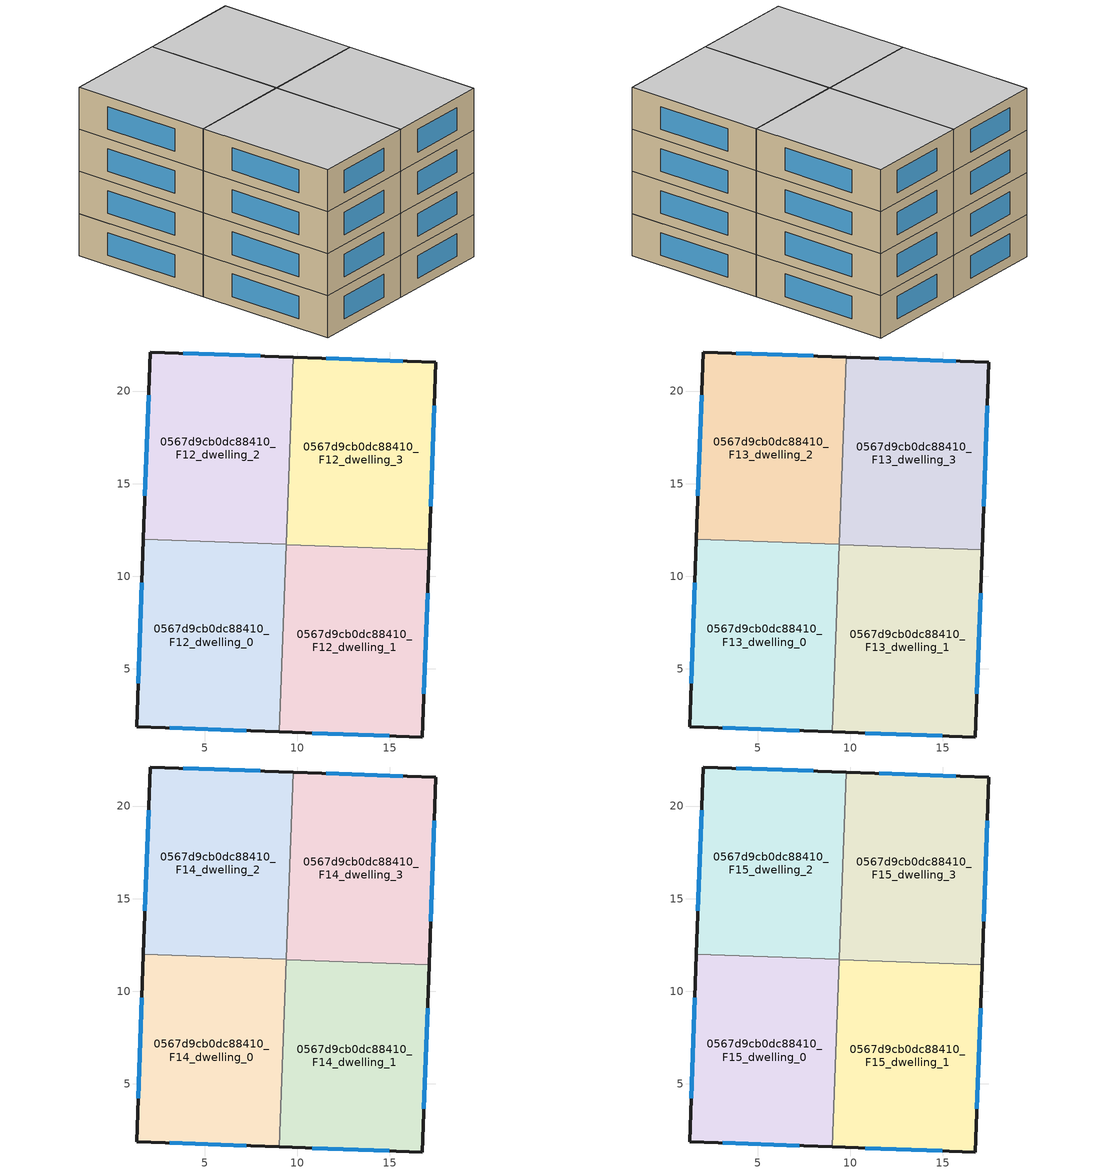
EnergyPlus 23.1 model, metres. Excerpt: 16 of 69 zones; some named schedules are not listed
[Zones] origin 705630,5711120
0567d9cb0dc88410_F12_dwelling_0
 floor to 0567d9cb0dc88410_F11_dwelling_0 (EU_floor_Construction): 9.41,11.72 9.04,1.61 1.33,1.89 1.7,12 z36
 wall outside (EU_wall_Construction): 1.7,12 1.33,1.89 9.04,1.61 z36:39
 wall to 0567d9cb0dc88410_F12_dwelling_1 (EU_wall_Construction): 9.04,1.61 9.41,11.72 z36:39
 wall to 0567d9cb0dc88410_F12_dwelling_2 (EU_wall_Construction): 9.41,11.72 1.7,12 z36:39
 window (EU_Window_Construction): 3.12,1.82 7.26,1.67 / 1.61,9.66 1.42,4.23 z36.69:38.31
0567d9cb0dc88410_F12_dwelling_1
 floor to 0567d9cb0dc88410_F11_dwelling_1 (EU_floor_Construction): 17.12,11.44 16.75,1.33 9.04,1.61 9.41,11.72 z36
 wall outside (EU_wall_Construction): 9.04,1.61 16.75,1.33 17.12,11.44 z36:39
 wall to 0567d9cb0dc88410_F12_dwelling_3 (EU_wall_Construction): 17.12,11.44 9.41,11.72 z36:39
 window (EU_Window_Construction): 10.82,1.54 14.97,1.39 / 16.84,3.67 17.03,9.1 z36.69:38.31
0567d9cb0dc88410_F12_dwelling_2
 floor to 0567d9cb0dc88410_F11_dwelling_2 (EU_floor_Construction): 9.78,21.83 9.41,11.72 1.7,12 2.07,22.11 z36
 wall outside (EU_wall_Construction): 9.78,21.83 2.07,22.11 1.7,12 z36:39
 wall to 0567d9cb0dc88410_F12_dwelling_3 (EU_wall_Construction): 9.41,11.72 9.78,21.83 z36:39
 window (EU_Window_Construction): 8,21.89 3.85,22.04 / 1.98,19.77 1.79,14.34 z36.69:38.31
0567d9cb0dc88410_F12_dwelling_3
 floor to 0567d9cb0dc88410_F11_dwelling_3 (EU_floor_Construction): 17.49,21.55 17.12,11.44 9.41,11.72 9.78,21.83 z36
 wall outside (EU_wall_Construction): 17.12,11.44 17.49,21.55 9.78,21.83 z36:39
 window (EU_Window_Construction): 15.7,21.61 11.56,21.76 / 17.21,13.78 17.4,19.21 z36.69:38.31
0567d9cb0dc88410_F13_dwelling_0
 floor to 0567d9cb0dc88410_F12_dwelling_0 (EU_floor_Construction): 9.41,11.72 9.04,1.61 1.33,1.89 1.7,12 z39
 wall outside (EU_wall_Construction): 1.7,12 1.33,1.89 9.04,1.61 z39:42
 wall to 0567d9cb0dc88410_F13_dwelling_1 (EU_wall_Construction): 9.04,1.61 9.41,11.72 z39:42
 wall to 0567d9cb0dc88410_F13_dwelling_2 (EU_wall_Construction): 9.41,11.72 1.7,12 z39:42
 window (EU_Window_Construction): 3.12,1.82 7.26,1.67 / 1.61,9.66 1.42,4.23 z39.69:41.31
0567d9cb0dc88410_F13_dwelling_1
 floor to 0567d9cb0dc88410_F12_dwelling_1 (EU_floor_Construction): 17.12,11.44 16.75,1.33 9.04,1.61 9.41,11.72 z39
 wall outside (EU_wall_Construction): 9.04,1.61 16.75,1.33 17.12,11.44 z39:42
 wall to 0567d9cb0dc88410_F13_dwelling_3 (EU_wall_Construction): 17.12,11.44 9.41,11.72 z39:42
 window (EU_Window_Construction): 10.82,1.54 14.97,1.39 / 16.84,3.67 17.03,9.1 z39.69:41.31
0567d9cb0dc88410_F13_dwelling_2
 floor to 0567d9cb0dc88410_F12_dwelling_2 (EU_floor_Construction): 9.78,21.83 9.41,11.72 1.7,12 2.07,22.11 z39
 wall outside (EU_wall_Construction): 9.78,21.83 2.07,22.11 1.7,12 z39:42
 wall to 0567d9cb0dc88410_F13_dwelling_3 (EU_wall_Construction): 9.41,11.72 9.78,21.83 z39:42
 window (EU_Window_Construction): 8,21.89 3.85,22.04 / 1.98,19.77 1.79,14.34 z39.69:41.31
0567d9cb0dc88410_F13_dwelling_3
 floor to 0567d9cb0dc88410_F12_dwelling_3 (EU_floor_Construction): 17.49,21.55 17.12,11.44 9.41,11.72 9.78,21.83 z39
 wall outside (EU_wall_Construction): 17.12,11.44 17.49,21.55 9.78,21.83 z39:42
 window (EU_Window_Construction): 15.7,21.61 11.56,21.76 / 17.21,13.78 17.4,19.21 z39.69:41.31
0567d9cb0dc88410_F14_dwelling_0
 floor to 0567d9cb0dc88410_F13_dwelling_0 (EU_floor_Construction): 9.41,11.72 9.04,1.61 1.33,1.89 1.7,12 z42
 wall outside (EU_wall_Construction): 1.7,12 1.33,1.89 9.04,1.61 z42:45
 wall to 0567d9cb0dc88410_F14_dwelling_1 (EU_wall_Construction): 9.04,1.61 9.41,11.72 z42:45
 wall to 0567d9cb0dc88410_F14_dwelling_2 (EU_wall_Construction): 9.41,11.72 1.7,12 z42:45
 window (EU_Window_Construction): 3.12,1.82 7.26,1.67 / 1.61,9.66 1.42,4.23 z42.69:44.31
0567d9cb0dc88410_F14_dwelling_1
 floor to 0567d9cb0dc88410_F13_dwelling_1 (EU_floor_Construction): 17.12,11.44 16.75,1.33 9.04,1.61 9.41,11.72 z42
 wall outside (EU_wall_Construction): 9.04,1.61 16.75,1.33 17.12,11.44 z42:45
 wall to 0567d9cb0dc88410_F14_dwelling_3 (EU_wall_Construction): 17.12,11.44 9.41,11.72 z42:45
 window (EU_Window_Construction): 10.82,1.54 14.97,1.39 / 16.84,3.67 17.03,9.1 z42.69:44.31
0567d9cb0dc88410_F14_dwelling_2
 floor to 0567d9cb0dc88410_F13_dwelling_2 (EU_floor_Construction): 9.78,21.83 9.41,11.72 1.7,12 2.07,22.11 z42
 wall outside (EU_wall_Construction): 9.78,21.83 2.07,22.11 1.7,12 z42:45
 wall to 0567d9cb0dc88410_F14_dwelling_3 (EU_wall_Construction): 9.41,11.72 9.78,21.83 z42:45
 window (EU_Window_Construction): 8,21.89 3.85,22.04 / 1.98,19.77 1.79,14.34 z42.69:44.31
0567d9cb0dc88410_F14_dwelling_3
 floor to 0567d9cb0dc88410_F13_dwelling_3 (EU_floor_Construction): 17.49,21.55 17.12,11.44 9.41,11.72 9.78,21.83 z42
 wall outside (EU_wall_Construction): 17.12,11.44 17.49,21.55 9.78,21.83 z42:45
 window (EU_Window_Construction): 15.7,21.61 11.56,21.76 / 17.21,13.78 17.4,19.21 z42.69:44.31
0567d9cb0dc88410_F15_dwelling_0
 floor to 0567d9cb0dc88410_F14_dwelling_0 (EU_floor_Construction): 9.41,11.72 9.04,1.61 1.33,1.89 1.7,12 z45
 wall outside (EU_wall_Construction): 1.7,12 1.33,1.89 9.04,1.61 z45:48
 wall to 0567d9cb0dc88410_F15_dwelling_1 (EU_wall_Construction): 9.04,1.61 9.41,11.72 z45:48
 wall to 0567d9cb0dc88410_F15_dwelling_2 (EU_wall_Construction): 9.41,11.72 1.7,12 z45:48
 window (EU_Window_Construction): 3.12,1.82 7.26,1.67 / 1.61,9.66 1.42,4.23 z45.69:47.31
 ceiling to 0567d9cb0dc88410_F16_dwelling_0 (EU_floor_Construction): 9.04,1.61 9.41,11.72 1.7,12 1.33,1.89 z48
0567d9cb0dc88410_F15_dwelling_1
 floor to 0567d9cb0dc88410_F14_dwelling_1 (EU_floor_Construction): 17.12,11.44 16.75,1.33 9.04,1.61 9.41,11.72 z45
 wall outside (EU_wall_Construction): 9.04,1.61 16.75,1.33 17.12,11.44 z45:48
 wall to 0567d9cb0dc88410_F15_dwelling_3 (EU_wall_Construction): 17.12,11.44 9.41,11.72 z45:48
 window (EU_Window_Construction): 10.82,1.54 14.97,1.39 / 16.84,3.67 17.03,9.1 z45.69:47.31
 ceiling to 0567d9cb0dc88410_F16_dwelling_1 (EU_floor_Construction): 16.75,1.33 17.12,11.44 9.41,11.72 9.04,1.61 z48
0567d9cb0dc88410_F15_dwelling_2
 floor to 0567d9cb0dc88410_F14_dwelling_2 (EU_floor_Construction): 9.78,21.83 9.41,11.72 1.7,12 2.07,22.11 z45
 wall outside (EU_wall_Construction): 9.78,21.83 2.07,22.11 1.7,12 z45:48
 wall to 0567d9cb0dc88410_F15_dwelling_3 (EU_wall_Construction): 9.41,11.72 9.78,21.83 z45:48
 window (EU_Window_Construction): 8,21.89 3.85,22.04 / 1.98,19.77 1.79,14.34 z45.69:47.31
 ceiling to 0567d9cb0dc88410_F16_dwelling_2 (EU_floor_Construction): 9.41,11.72 9.78,21.83 2.07,22.11 1.7,12 z48
0567d9cb0dc88410_F15_dwelling_3
 floor to 0567d9cb0dc88410_F14_dwelling_3 (EU_floor_Construction): 17.49,21.55 17.12,11.44 9.41,11.72 9.78,21.83 z45
 wall outside (EU_wall_Construction): 17.12,11.44 17.49,21.55 9.78,21.83 z45:48
 window (EU_Window_Construction): 15.7,21.61 11.56,21.76 / 17.21,13.78 17.4,19.21 z45.69:47.31
 ceiling to 0567d9cb0dc88410_F16_dwelling_3 (EU_floor_Construction): 17.12,11.44 17.49,21.55 9.78,21.83 9.41,11.72 z48
[Building]
EU S2 Campaign: North Axis=0; Terrain=City; Solar Distribution=FullExterior
[Site:Location]
London: Latitude=51.5; Longitude=-0.5; Time Zone=0; Elevation=25
[SizingPeriod:WeatherFileDays]
AnnualSizingPeriod: Begin Month=1; Begin Day of Month=1; End Month=12; End Day of Month=31; Day of Week for Start Day=Monday; Use Weather File Daylight Saving Period=No; Use Weather File Rain and Snow Indicators=No
[MATERIAL]
EU_InternalMass_Material: Roughness=MediumRough; Thickness=0.1; Conductivity=1; Density=1800; Specific Heat=900; Thermal Absorptance=0.9; Solar Absorptance=0.7; Visible Absorptance=0.7
[MATERIAL:NOMASS] Roughness=MediumRough; Thermal Absorptance=0.9; Solar Absorptance=0.7; Visible Absorptance=0.7
Name | Thermal Resistance
EU_wall_NoMass | 0.635353
EU_floor_NoMass | 1.96382
[WINDOWMATERIAL:SIMPLEGLAZINGSYSTEM]
EU_Window_SimpleGlazing: UFactor=2.96269; Solar Heat Gain Coefficient=0.76; Visible Transmittance=0.76
[CONSTRUCTION]
EU_wall_Construction: EU_wall_NoMass
EU_floor_Construction: EU_floor_NoMass
EU_InternalMass_Construction: EU_InternalMass_Material
EU_Window_Construction: EU_Window_SimpleGlazing
[ZONE] Type=1; Multiplier=1; Ceiling Height=autocalculate; Floor Area=autocalculate; Part of Total Floor Area=Yes
Name | Volume
0567d9cb0dc88410_F12_dwelling_0; 0567d9cb0dc88410_F13_dwelling_0; 0567d9cb0dc88410_F14_dwelling_0; 0567d9cb0dc88410_F15_dwelling_0; 0567d9cb0dc88410_F12_dwelling_3; 0567d9cb0dc88410_F13_dwelling_3; 0567d9cb0dc88410_F14_dwelling_3; 0567d9cb0dc88410_F15_dwelling_3 | 234.158
0567d9cb0dc88410_F12_dwelling_1; 0567d9cb0dc88410_F13_dwelling_1; 0567d9cb0dc88410_F14_dwelling_1; 0567d9cb0dc88410_F15_dwelling_1; 0567d9cb0dc88410_F12_dwelling_2; 0567d9cb0dc88410_F13_dwelling_2; 0567d9cb0dc88410_F14_dwelling_2; 0567d9cb0dc88410_F15_dwelling_2 | 234.164
[INTERNALMASS] Construction=EU_InternalMass_Construction
Name | Zone or ZoneList | Surface Area
0567d9cb0dc88410_F12_dwelling_0_EU_InternalMass | 0567d9cb0dc88410_F12_dwelling_0 | 78.0555
0567d9cb0dc88410_F12_dwelling_1_EU_InternalMass | 0567d9cb0dc88410_F12_dwelling_1 | 78.055
0567d9cb0dc88410_F12_dwelling_2_EU_InternalMass | 0567d9cb0dc88410_F12_dwelling_2 | 78.055
0567d9cb0dc88410_F12_dwelling_3_EU_InternalMass | 0567d9cb0dc88410_F12_dwelling_3 | 78.0555
0567d9cb0dc88410_F13_dwelling_0_EU_InternalMass | 0567d9cb0dc88410_F13_dwelling_0 | 78.0555
0567d9cb0dc88410_F13_dwelling_1_EU_InternalMass | 0567d9cb0dc88410_F13_dwelling_1 | 78.055
0567d9cb0dc88410_F13_dwelling_2_EU_InternalMass | 0567d9cb0dc88410_F13_dwelling_2 | 78.055
0567d9cb0dc88410_F13_dwelling_3_EU_InternalMass | 0567d9cb0dc88410_F13_dwelling_3 | 78.0555
0567d9cb0dc88410_F14_dwelling_0_EU_InternalMass | 0567d9cb0dc88410_F14_dwelling_0 | 78.0555
0567d9cb0dc88410_F14_dwelling_1_EU_InternalMass | 0567d9cb0dc88410_F14_dwelling_1 | 78.055
0567d9cb0dc88410_F14_dwelling_2_EU_InternalMass | 0567d9cb0dc88410_F14_dwelling_2 | 78.055
0567d9cb0dc88410_F14_dwelling_3_EU_InternalMass | 0567d9cb0dc88410_F14_dwelling_3 | 78.0555
0567d9cb0dc88410_F15_dwelling_0_EU_InternalMass | 0567d9cb0dc88410_F15_dwelling_0 | 78.0555
0567d9cb0dc88410_F15_dwelling_1_EU_InternalMass | 0567d9cb0dc88410_F15_dwelling_1 | 78.055
0567d9cb0dc88410_F15_dwelling_2_EU_InternalMass | 0567d9cb0dc88410_F15_dwelling_2 | 78.055
0567d9cb0dc88410_F15_dwelling_3_EU_InternalMass | 0567d9cb0dc88410_F15_dwelling_3 | 78.0555
[OTHEREQUIPMENT] Fuel Type=Electricity; Design Level Calculation Method=Watts/Area; Power per Zone Floor Area=1; Fraction Latent=0; Fraction Radiant=0; Fraction Lost=0; Carbon Dioxide Generation Rate=0; EndUse Subcategory=EU_Step8_InternalGains
Name | Zone or ZoneList or Space or SpaceList | Schedule
EU_Step8_InternalGain_0567d9cb0dc88410_F12_dwelling_0_f000 | 0567d9cb0dc88410_F12_dwelling_0 | EU_Step8_GainSchedule_0567d9cb0dc88410_F12_dwelling_0_f000
EU_Step8_InternalGain_0567d9cb0dc88410_F12_dwelling_1_f000 | 0567d9cb0dc88410_F12_dwelling_1 | EU_Step8_GainSchedule_0567d9cb0dc88410_F12_dwelling_1_f000
EU_Step8_InternalGain_0567d9cb0dc88410_F12_dwelling_2_f000 | 0567d9cb0dc88410_F12_dwelling_2 | EU_Step8_GainSchedule_0567d9cb0dc88410_F12_dwelling_2_f000
EU_Step8_InternalGain_0567d9cb0dc88410_F12_dwelling_3_f000 | 0567d9cb0dc88410_F12_dwelling_3 | EU_Step8_GainSchedule_0567d9cb0dc88410_F12_dwelling_3_f000
EU_Step8_InternalGain_0567d9cb0dc88410_F13_dwelling_0_f000 | 0567d9cb0dc88410_F13_dwelling_0 | EU_Step8_GainSchedule_0567d9cb0dc88410_F13_dwelling_0_f000
EU_Step8_InternalGain_0567d9cb0dc88410_F13_dwelling_1_f000 | 0567d9cb0dc88410_F13_dwelling_1 | EU_Step8_GainSchedule_0567d9cb0dc88410_F13_dwelling_1_f000
EU_Step8_InternalGain_0567d9cb0dc88410_F13_dwelling_2_f000 | 0567d9cb0dc88410_F13_dwelling_2 | EU_Step8_GainSchedule_0567d9cb0dc88410_F13_dwelling_2_f000
EU_Step8_InternalGain_0567d9cb0dc88410_F13_dwelling_3_f000 | 0567d9cb0dc88410_F13_dwelling_3 | EU_Step8_GainSchedule_0567d9cb0dc88410_F13_dwelling_3_f000
EU_Step8_InternalGain_0567d9cb0dc88410_F14_dwelling_0_f000 | 0567d9cb0dc88410_F14_dwelling_0 | EU_Step8_GainSchedule_0567d9cb0dc88410_F14_dwelling_0_f000
EU_Step8_InternalGain_0567d9cb0dc88410_F14_dwelling_1_f000 | 0567d9cb0dc88410_F14_dwelling_1 | EU_Step8_GainSchedule_0567d9cb0dc88410_F14_dwelling_1_f000
EU_Step8_InternalGain_0567d9cb0dc88410_F14_dwelling_2_f000 | 0567d9cb0dc88410_F14_dwelling_2 | EU_Step8_GainSchedule_0567d9cb0dc88410_F14_dwelling_2_f000
EU_Step8_InternalGain_0567d9cb0dc88410_F14_dwelling_3_f000 | 0567d9cb0dc88410_F14_dwelling_3 | EU_Step8_GainSchedule_0567d9cb0dc88410_F14_dwelling_3_f000
EU_Step8_InternalGain_0567d9cb0dc88410_F15_dwelling_0_f000 | 0567d9cb0dc88410_F15_dwelling_0 | EU_Step8_GainSchedule_0567d9cb0dc88410_F15_dwelling_0_f000
EU_Step8_InternalGain_0567d9cb0dc88410_F15_dwelling_1_f000 | 0567d9cb0dc88410_F15_dwelling_1 | EU_Step8_GainSchedule_0567d9cb0dc88410_F15_dwelling_1_f000
EU_Step8_InternalGain_0567d9cb0dc88410_F15_dwelling_2_f000 | 0567d9cb0dc88410_F15_dwelling_2 | EU_Step8_GainSchedule_0567d9cb0dc88410_F15_dwelling_2_f000
EU_Step8_InternalGain_0567d9cb0dc88410_F15_dwelling_3_f000 | 0567d9cb0dc88410_F15_dwelling_3 | EU_Step8_GainSchedule_0567d9cb0dc88410_F15_dwelling_3_f000
[ZONEVENTILATION:DESIGNFLOWRATE] Schedule=EU_AlwaysOn; Design Flow Rate Calculation Method=AirChanges/Hour; Air Changes per Hour=0.555504; Ventilation Type=Natural; Fan Pressure Rise=0; Fan Total Efficiency=1; Constant Term Coefficient=1; Temperature Term Coefficient=0; Velocity Term Coefficient=0; Velocity Squared Term Coefficient=0; Minimum Indoor Temperature=-100; Maximum Indoor Temperature=100; Delta Temperature=-100; Minimum Outdoor Temperature=-100; Maximum Outdoor Temperature=100; Maximum Wind Speed=40
Name | Zone or ZoneList or Space or SpaceList
EU_ConstantAir_0567d9cb0dc88410_F12_dwelling_0 | 0567d9cb0dc88410_F12_dwelling_0
EU_ConstantAir_0567d9cb0dc88410_F12_dwelling_1 | 0567d9cb0dc88410_F12_dwelling_1
EU_ConstantAir_0567d9cb0dc88410_F12_dwelling_2 | 0567d9cb0dc88410_F12_dwelling_2
EU_ConstantAir_0567d9cb0dc88410_F12_dwelling_3 | 0567d9cb0dc88410_F12_dwelling_3
EU_ConstantAir_0567d9cb0dc88410_F13_dwelling_0 | 0567d9cb0dc88410_F13_dwelling_0
EU_ConstantAir_0567d9cb0dc88410_F13_dwelling_1 | 0567d9cb0dc88410_F13_dwelling_1
EU_ConstantAir_0567d9cb0dc88410_F13_dwelling_2 | 0567d9cb0dc88410_F13_dwelling_2
EU_ConstantAir_0567d9cb0dc88410_F13_dwelling_3 | 0567d9cb0dc88410_F13_dwelling_3
EU_ConstantAir_0567d9cb0dc88410_F14_dwelling_0 | 0567d9cb0dc88410_F14_dwelling_0
EU_ConstantAir_0567d9cb0dc88410_F14_dwelling_1 | 0567d9cb0dc88410_F14_dwelling_1
EU_ConstantAir_0567d9cb0dc88410_F14_dwelling_2 | 0567d9cb0dc88410_F14_dwelling_2
EU_ConstantAir_0567d9cb0dc88410_F14_dwelling_3 | 0567d9cb0dc88410_F14_dwelling_3
EU_ConstantAir_0567d9cb0dc88410_F15_dwelling_0 | 0567d9cb0dc88410_F15_dwelling_0
EU_ConstantAir_0567d9cb0dc88410_F15_dwelling_1 | 0567d9cb0dc88410_F15_dwelling_1
EU_ConstantAir_0567d9cb0dc88410_F15_dwelling_2 | 0567d9cb0dc88410_F15_dwelling_2
EU_ConstantAir_0567d9cb0dc88410_F15_dwelling_3 | 0567d9cb0dc88410_F15_dwelling_3
[HVACTEMPLATE:ZONE:IDEALLOADSAIRSYSTEM] System Availability Schedule=EU_AlwaysOn; Maximum Heating Supply Air Temperature=50; Minimum Cooling Supply Air Temperature=13; Maximum Heating Supply Air Humidity Ratio=0.0156; Minimum Cooling Supply Air Humidity Ratio=0.0077; Heating Limit=NoLimit; Cooling Limit=NoLimit; Heating Availability Schedule=EU_AlwaysOn; Cooling Availability Schedule=EU_CoolingOff; Dehumidification Control Type=ConstantSensibleHeatRatio; Cooling Sensible Heat Ratio=0.7; Dehumidification Setpoint=60; Humidification Control Type=None; Humidification Setpoint=30; Outdoor Air Method=None; Outdoor Air Flow Rate per Person=0.00944; Outdoor Air Flow Rate per Zone Floor Area=0; Outdoor Air Flow Rate per Zone=0; Demand Controlled Ventilation Type=None; Outdoor Air Economizer Type=NoEconomizer; Heat Recovery Type=None; Sensible Heat Recovery Effectiveness=0.7; Latent Heat Recovery Effectiveness=0.65
Name | Template Thermostat
0567d9cb0dc88410_F12_dwelling_0 | EU_HeatOnly_0567d9cb0dc88410_F12_dwelling_0
0567d9cb0dc88410_F12_dwelling_1 | EU_HeatOnly_0567d9cb0dc88410_F12_dwelling_1
0567d9cb0dc88410_F12_dwelling_2 | EU_HeatOnly_0567d9cb0dc88410_F12_dwelling_2
0567d9cb0dc88410_F12_dwelling_3 | EU_HeatOnly_0567d9cb0dc88410_F12_dwelling_3
0567d9cb0dc88410_F13_dwelling_0 | EU_HeatOnly_0567d9cb0dc88410_F13_dwelling_0
0567d9cb0dc88410_F13_dwelling_1 | EU_HeatOnly_0567d9cb0dc88410_F13_dwelling_1
0567d9cb0dc88410_F13_dwelling_2 | EU_HeatOnly_0567d9cb0dc88410_F13_dwelling_2
0567d9cb0dc88410_F13_dwelling_3 | EU_HeatOnly_0567d9cb0dc88410_F13_dwelling_3
0567d9cb0dc88410_F14_dwelling_0 | EU_HeatOnly_0567d9cb0dc88410_F14_dwelling_0
0567d9cb0dc88410_F14_dwelling_1 | EU_HeatOnly_0567d9cb0dc88410_F14_dwelling_1
0567d9cb0dc88410_F14_dwelling_2 | EU_HeatOnly_0567d9cb0dc88410_F14_dwelling_2
0567d9cb0dc88410_F14_dwelling_3 | EU_HeatOnly_0567d9cb0dc88410_F14_dwelling_3
0567d9cb0dc88410_F15_dwelling_0 | EU_HeatOnly_0567d9cb0dc88410_F15_dwelling_0
0567d9cb0dc88410_F15_dwelling_1 | EU_HeatOnly_0567d9cb0dc88410_F15_dwelling_1
0567d9cb0dc88410_F15_dwelling_2 | EU_HeatOnly_0567d9cb0dc88410_F15_dwelling_2
0567d9cb0dc88410_F15_dwelling_3 | EU_HeatOnly_0567d9cb0dc88410_F15_dwelling_3
[SIZING:ZONE] Zone Cooling Design Supply Air Temperature Input Method=SupplyAirTemperature; Zone Cooling Design Supply Air Temperature=13; Zone Heating Design Supply Air Temperature Input Method=SupplyAirTemperature; Zone Heating Design Supply Air Temperature=50; Zone Cooling Design Supply Air Humidity Ratio=0.008; Zone Heating Design Supply Air Humidity Ratio=0.008; Cooling Design Air Flow Method=DesignDay; Cooling Design Air Flow Rate=0; Cooling Minimum Air Flow per Zone Floor Area=0.000762; Cooling Minimum Air Flow=0; Cooling Minimum Air Flow Fraction=0.2; Heating Design Air Flow Method=DesignDay; Heating Design Air Flow Rate=0; Heating Maximum Air Flow per Zone Floor Area=0.002032; Heating Maximum Air Flow=0.141576; Heating Maximum Air Flow Fraction=0.3; Account for Dedicated Outdoor Air System=No; Dedicated Outdoor Air System Control Strategy=NeutralSupplyAir; Dedicated Outdoor Air Low Setpoint Temperature for Design=autosize; Dedicated Outdoor Air High Setpoint Temperature for Design=autosize; Zone Load Sizing Method=Sensible Load Only No Latent Load; Zone Latent Cooling Design Supply Air Humidity Ratio Input Method=HumidityRatioDifference; Zone Cooling Design Supply Air Humidity Ratio Difference=0.005; Zone Latent Heating Design Supply Air Humidity Ratio Input Method=HumidityRatioDifference; Zone Humidification Design Supply Air Humidity Ratio Difference=0.005
0567d9cb0dc88410_F12_dwelling_0; 0567d9cb0dc88410_F12_dwelling_1; 0567d9cb0dc88410_F12_dwelling_2; 0567d9cb0dc88410_F12_dwelling_3; 0567d9cb0dc88410_F13_dwelling_0; 0567d9cb0dc88410_F13_dwelling_1; 0567d9cb0dc88410_F13_dwelling_2; 0567d9cb0dc88410_F13_dwelling_3; 0567d9cb0dc88410_F14_dwelling_0; 0567d9cb0dc88410_F14_dwelling_1
